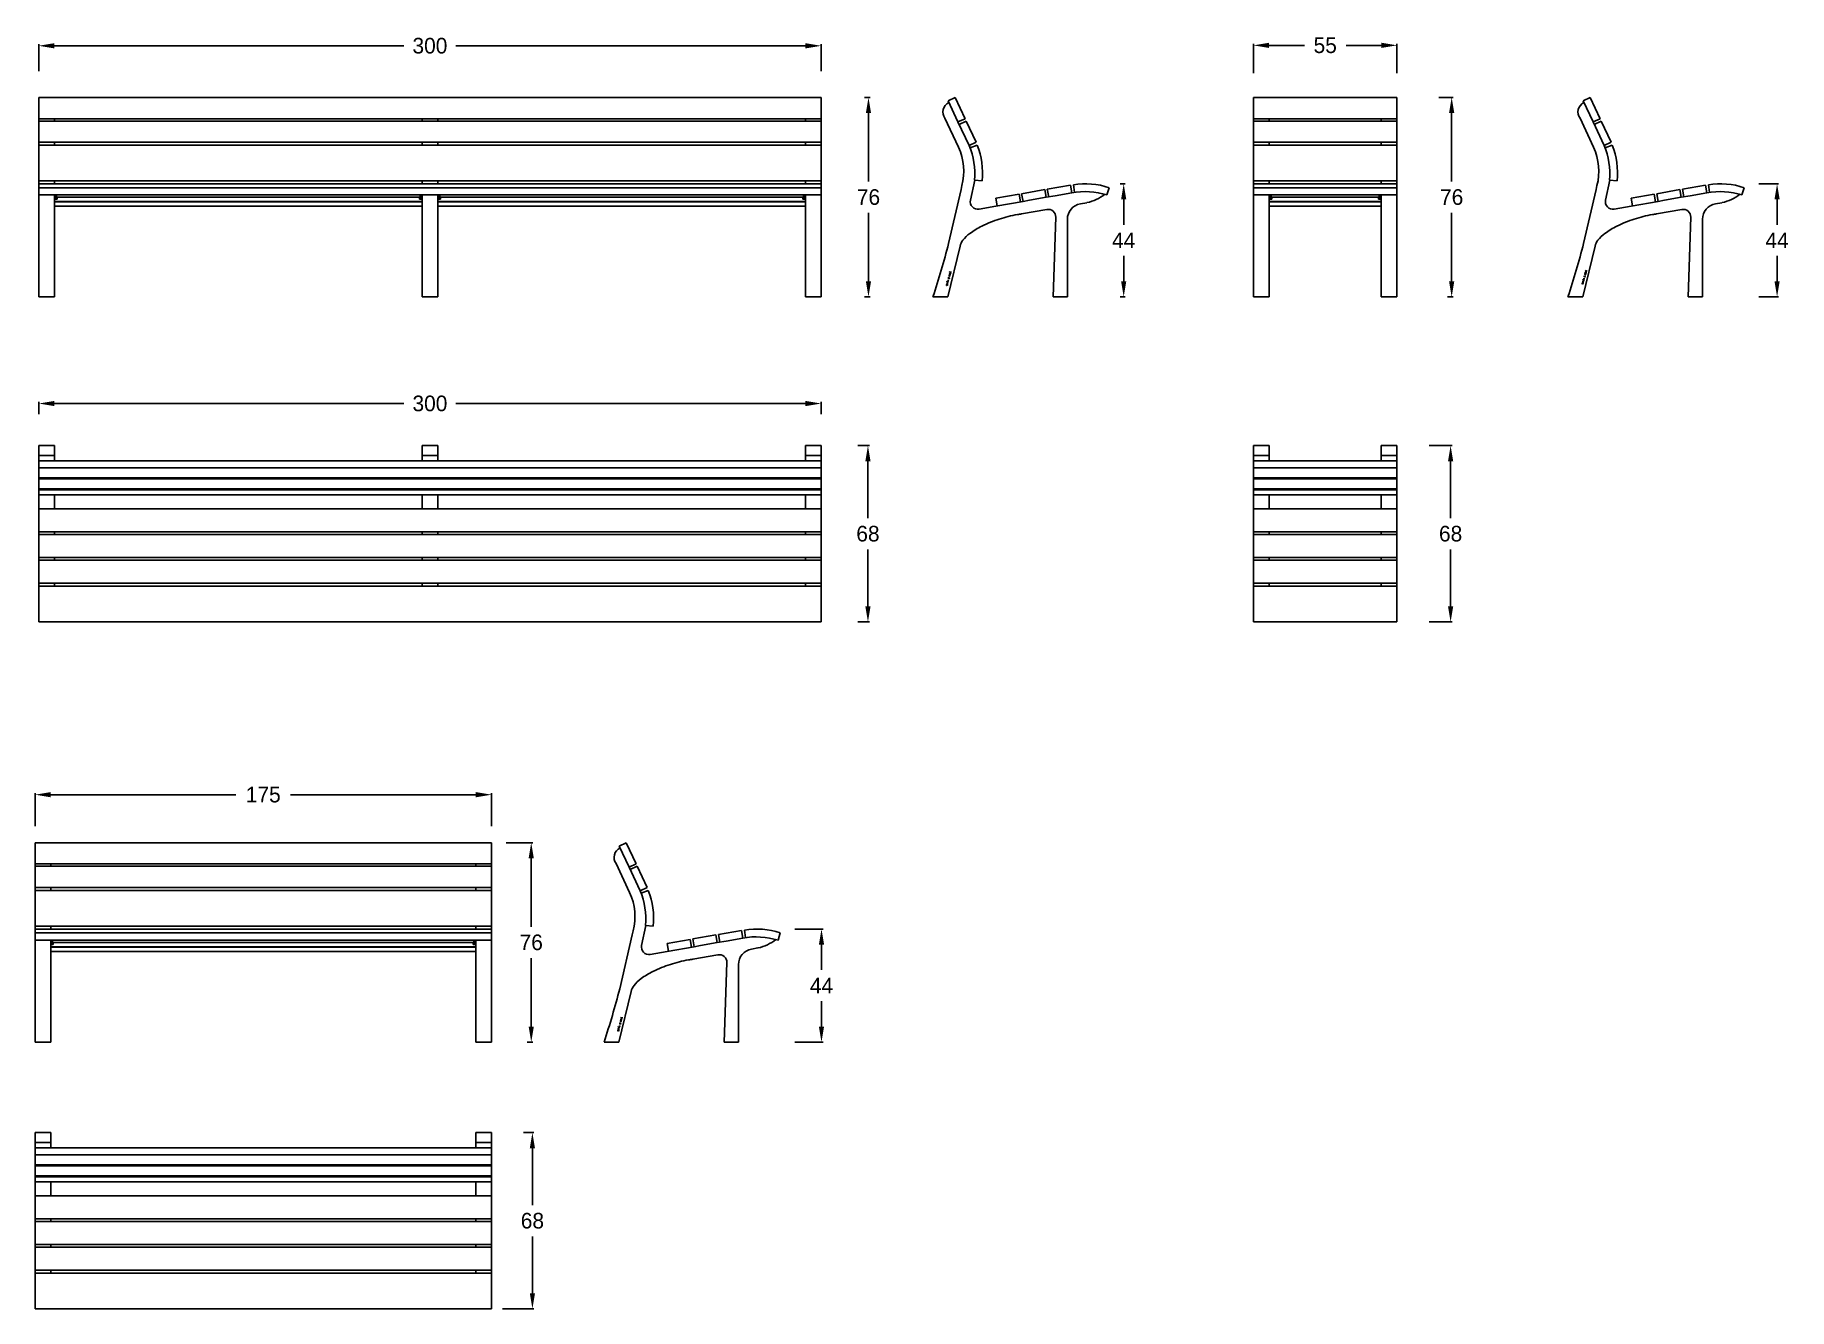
# Model space of a CAD drawing. Extents: x 2457 to 9183, y 786 to 5671.
import ezdxf
from ezdxf.enums import TextEntityAlignment as Align

# ---------------------------------------------------------------- set-up
doc = ezdxf.new("R2010")
doc.units = 0
doc.header["$LTSCALE"] = 125
doc.header["$MEASUREMENT"] = 0
doc.layers.get('0').update_dxf_attribs({"linetype": 'CONTINUOUS'})
doc.layers.get('DEFPOINTS').update_dxf_attribs({"color": 2, "linetype": 'CONTINUOUS'})
for name, color, linetype in [('COTAS', 2, 'CONTINUOUS'), ('DIBUJO', 3, 'CONTINUOUS'), ('TEXTO', 2, 'CONTINUOUS')]:
    doc.layers.add(name, color=color, linetype=linetype)
doc.styles.add('ROMANT', font='romant', dxfattribs={"height": 8})
doc.dimstyles.get("Standard").update_dxf_attribs({"dimtxt": 0.18, "dimasz": 0.18, "dimexe": 0.18, "dimexo": 0.0625, "dimgap": 0.09, "dimtad": 0, "dimtih": 1, "dimtoh": 1, "dimdec": 4, "dimzin": 0, "dimtxsty": 'STANDARD', "dimcen": 0.09, "dimazin": 3, "dimtfac": 1, "dimtdec": 4, "dimtofl": 0, "dimtmove": 0, "dimatfit": 3, "dimtolj": 1, "dimtzin": 0})

# ---------------------------------------------------------------- blocks, each defined once
blk = doc.blocks.new('*D8')
at = {"color": 0, "linetype": 'BYBLOCK'}
for p, q in [((2457.484532, 2637.767982), (2457.484532, 2764.084549)), ((2517.484532, 2758.084549), (3227.484532, 2758.084549)), ((4147.484532, 2758.084549), (3437.484532, 2758.084549)), ((4207.484532, 2637.767982), (4207.484532, 2764.084549))]:
    blk.add_line(p, q, dxfattribs=at)
for points in [[(2517.484532, 2768.084549), (2517.484532, 2748.084549), (2457.484532, 2758.084549)], [(4147.484532, 2768.084549), (4147.484532, 2748.084549), (4207.484532, 2758.084549)]]:
    blk.add_solid(points, dxfattribs=at)
at = {"layer": 'DEFPOINTS', "color": 0, "linetype": 'BYBLOCK'}
for p in [(4207.484532, 2758.084549), (2457.484532, 2634.767982), (4207.484532, 2634.767982)]:
    blk.add_point(p, dxfattribs=at)
at = {"color": 0, "linetype": 'BYBLOCK', "insert": (3332.484532, 2758.084549), "char_height": 60, "attachment_point": 5}
blk.add_mtext('\\A1;175', dxfattribs=at)
blk = doc.blocks.new('*D9')
at = {"color": 0, "linetype": 'BYBLOCK'}
for p, q in [((4263.670526, 2573.989844), (4366.050675, 2573.989844)), ((4360.050675, 2513.989844), (4360.050675, 2251.511434)), ((4360.050675, 1869.033023), (4360.050675, 2131.511434)), ((4344.300675, 1809.033023), (4366.050675, 1809.033023))]:
    blk.add_line(p, q, dxfattribs=at)
for points in [[(4350.050675, 2513.989844), (4370.050675, 2513.989844), (4360.050675, 2573.989844)], [(4350.050675, 1869.033023), (4370.050675, 1869.033023), (4360.050675, 1809.033023)]]:
    blk.add_solid(points, dxfattribs=at)
at = {"layer": 'DEFPOINTS', "color": 0, "linetype": 'BYBLOCK'}
for p in [(4260.670526, 2573.989844), (4341.300675, 1809.033023), (4360.050675, 1809.033023)]:
    blk.add_point(p, dxfattribs=at)
at = {"color": 0, "linetype": 'BYBLOCK', "insert": (4360.050675, 2191.511434), "char_height": 60, "attachment_point": 5}
blk.add_mtext('\\A1;76', dxfattribs=at)
blk = doc.blocks.new('*D10')
at = {"color": 0, "linetype": 'BYBLOCK'}
for p, q in [((5370.839258, 2242.804469), (5479.122411, 2242.804469)), ((5473.122411, 2182.804469), (5473.122411, 2085.918746)), ((5473.122411, 1869.033023), (5473.122411, 1965.918746)), ((5370.839258, 1809.033023), (5479.122411, 1809.033023))]:
    blk.add_line(p, q, dxfattribs=at)
for points in [[(5463.122411, 2182.804469), (5483.122411, 2182.804469), (5473.122411, 2242.804469)], [(5463.122411, 1869.033023), (5483.122411, 1869.033023), (5473.122411, 1809.033023)]]:
    blk.add_solid(points, dxfattribs=at)
at = {"layer": 'DEFPOINTS', "color": 0, "linetype": 'BYBLOCK'}
for p in [(5367.839258, 2242.804469), (5367.839258, 1809.033023), (5473.122411, 1809.033023)]:
    blk.add_point(p, dxfattribs=at)
at = {"color": 0, "linetype": 'BYBLOCK', "insert": (5473.122411, 2025.918746), "char_height": 60, "attachment_point": 5}
blk.add_mtext('\\A1;44', dxfattribs=at)
blk = doc.blocks.new('*D13')
at = {"color": 0, "linetype": 'BYBLOCK'}
for p, q in [((7839.819551, 5431.969853), (7895.585394, 5431.969853)), ((7889.585394, 5371.969853), (7889.585394, 5109.491443)), ((7889.585394, 4727.013032), (7889.585394, 4989.491443)), ((7873.835394, 4667.013032), (7895.585394, 4667.013032))]:
    blk.add_line(p, q, dxfattribs=at)
for points in [[(7879.585394, 5371.969853), (7899.585394, 5371.969853), (7889.585394, 5431.969853)], [(7879.585394, 4727.013032), (7899.585394, 4727.013032), (7889.585394, 4667.013032)]]:
    blk.add_solid(points, dxfattribs=at)
at = {"layer": 'DEFPOINTS', "color": 0, "linetype": 'BYBLOCK'}
for p in [(7836.819551, 5431.969853), (7870.835394, 4667.013032), (7889.585394, 4667.013032)]:
    blk.add_point(p, dxfattribs=at)
at = {"color": 0, "linetype": 'BYBLOCK', "insert": (7889.585394, 5049.491443), "char_height": 60, "attachment_point": 5}
blk.add_mtext('\\A1;76', dxfattribs=at)
blk = doc.blocks.new('*D14')
at = {"color": 0, "linetype": 'BYBLOCK'}
for p, q in [((7129.667816, 5525.402102), (7129.667816, 5637.632315)), ((7189.667816, 5631.632315), (7324.667816, 5631.632315)), ((7619.667816, 5631.632315), (7484.667816, 5631.632315)), ((7679.667816, 5525.402102), (7679.667816, 5637.632315))]:
    blk.add_line(p, q, dxfattribs=at)
for points in [[(7189.667816, 5641.632315), (7189.667816, 5621.632315), (7129.667816, 5631.632315)], [(7619.667816, 5641.632315), (7619.667816, 5621.632315), (7679.667816, 5631.632315)]]:
    blk.add_solid(points, dxfattribs=at)
at = {"layer": 'DEFPOINTS', "color": 0, "linetype": 'BYBLOCK'}
for p in [(7679.667816, 5631.632315), (7129.667816, 5522.402102), (7679.667816, 5522.402102)]:
    blk.add_point(p, dxfattribs=at)
at = {"color": 0, "linetype": 'BYBLOCK', "insert": (7404.667816, 5631.632315), "char_height": 60, "attachment_point": 5}
blk.add_mtext('\\A1;55', dxfattribs=at)
blk = doc.blocks.new('*D12')
at = {"color": 0, "linetype": 'BYBLOCK'}
for p, q in [((8999.114246, 5100.784478), (9075.397277, 5100.784478)), ((9069.397277, 5040.784478), (9069.397277, 4943.898755)), ((9069.397277, 4727.013032), (9069.397277, 4823.898755)), ((8999.114246, 4667.013032), (9075.397277, 4667.013032))]:
    blk.add_line(p, q, dxfattribs=at)
for points in [[(9059.397277, 5040.784478), (9079.397277, 5040.784478), (9069.397277, 5100.784478)], [(9059.397277, 4727.013032), (9079.397277, 4727.013032), (9069.397277, 4667.013032)]]:
    blk.add_solid(points, dxfattribs=at)
at = {"layer": 'DEFPOINTS', "color": 0, "linetype": 'BYBLOCK'}
for p in [(8996.114246, 5100.784478), (8996.114246, 4667.013032), (9069.397277, 4667.013032)]:
    blk.add_point(p, dxfattribs=at)
at = {"color": 0, "linetype": 'BYBLOCK', "insert": (9069.397277, 4883.898755), "char_height": 60, "attachment_point": 5}
blk.add_mtext('\\A1;44', dxfattribs=at)
blk = doc.blocks.new('*D7')
at = {"color": 0, "linetype": 'BYBLOCK'}
for p, q in [((5546.800611, 5431.969853), (5568.550611, 5431.969853)), ((5562.550611, 5371.969853), (5562.550611, 5109.491443)), ((5562.550611, 4727.013032), (5562.550611, 4989.491443)), ((5546.800611, 4667.013032), (5568.550611, 4667.013032))]:
    blk.add_line(p, q, dxfattribs=at)
for points in [[(5552.550611, 5371.969853), (5572.550611, 5371.969853), (5562.550611, 5431.969853)], [(5552.550611, 4727.013032), (5572.550611, 4727.013032), (5562.550611, 4667.013032)]]:
    blk.add_solid(points, dxfattribs=at)
at = {"layer": 'DEFPOINTS', "color": 0, "linetype": 'BYBLOCK'}
for p in [(5543.800611, 5431.969853), (5543.800611, 4667.013032), (5562.550611, 4667.013032)]:
    blk.add_point(p, dxfattribs=at)
at = {"color": 0, "linetype": 'BYBLOCK', "insert": (5562.550611, 5049.491443), "char_height": 60, "attachment_point": 5}
blk.add_mtext('\\A1;76', dxfattribs=at)
blk = doc.blocks.new('*D6')
at = {"color": 0, "linetype": 'BYBLOCK'}
for p, q in [((6402.870214, 5100.784478), (6422.460214, 5100.784478)), ((6416.460214, 5040.784478), (6416.460214, 4943.898755)), ((6416.460214, 4727.013032), (6416.460214, 4823.898755)), ((6402.870214, 4667.013032), (6422.460214, 4667.013032))]:
    blk.add_line(p, q, dxfattribs=at)
for points in [[(6406.460214, 5040.784478), (6426.460214, 5040.784478), (6416.460214, 5100.784478)], [(6406.460214, 4727.013032), (6426.460214, 4727.013032), (6416.460214, 4667.013032)]]:
    blk.add_solid(points, dxfattribs=at)
at = {"layer": 'DEFPOINTS', "color": 0, "linetype": 'BYBLOCK'}
for p in [(6399.870214, 5100.784478), (6399.870214, 4667.013032), (6416.460214, 4667.013032)]:
    blk.add_point(p, dxfattribs=at)
at = {"color": 0, "linetype": 'BYBLOCK', "insert": (6416.460214, 4883.898755), "char_height": 60, "attachment_point": 5}
blk.add_mtext('\\A1;44', dxfattribs=at)
blk = doc.blocks.new('*D5')
at = {"color": 0, "linetype": 'BYBLOCK'}
for p, q in [((2471.56579, 5532.73441), (2471.56579, 5635.912612)), ((2531.56579, 5629.912612), (3871.56579, 5629.912612)), ((5411.56579, 5629.912612), (4071.56579, 5629.912612)), ((5471.56579, 5532.73441), (5471.56579, 5635.912612))]:
    blk.add_line(p, q, dxfattribs=at)
for points in [[(2531.56579, 5639.912612), (2531.56579, 5619.912612), (2471.56579, 5629.912612)], [(5411.56579, 5639.912612), (5411.56579, 5619.912612), (5471.56579, 5629.912612)]]:
    blk.add_solid(points, dxfattribs=at)
at = {"layer": 'DEFPOINTS', "color": 0, "linetype": 'BYBLOCK'}
for p in [(5471.56579, 5629.912612), (2471.56579, 5529.73441), (5471.56579, 5529.73441)]:
    blk.add_point(p, dxfattribs=at)
at = {"color": 0, "linetype": 'BYBLOCK', "insert": (3971.56579, 5629.912612), "char_height": 60, "attachment_point": 5}
blk.add_mtext('\\A1;300', dxfattribs=at)
blk = doc.blocks.new('*D1')
at = {"color": 0, "linetype": 'BYBLOCK'}
for p, q in [((2471.56579, 4217.488642), (2471.56579, 4264.069952)), ((2531.56579, 4258.069952), (3871.56579, 4258.069952)), ((5411.56579, 4258.069952), (4071.56579, 4258.069952)), ((5471.56579, 4217.488642), (5471.56579, 4264.069952))]:
    blk.add_line(p, q, dxfattribs=at)
for points in [[(2531.56579, 4268.069952), (2531.56579, 4248.069952), (2471.56579, 4258.069952)], [(5411.56579, 4268.069952), (5411.56579, 4248.069952), (5471.56579, 4258.069952)]]:
    blk.add_solid(points, dxfattribs=at)
at = {"layer": 'DEFPOINTS', "color": 0, "linetype": 'BYBLOCK'}
for p in [(5471.56579, 4258.069952), (2471.56579, 4214.488642), (5471.56579, 4214.488642)]:
    blk.add_point(p, dxfattribs=at)
at = {"color": 0, "linetype": 'BYBLOCK', "insert": (3971.56579, 4258.069952), "char_height": 60, "attachment_point": 5}
blk.add_mtext('\\A1;300', dxfattribs=at)
blk = doc.blocks.new('*D2')
at = {"color": 0, "linetype": 'BYBLOCK'}
for p, q in [((5555.578571, 4096.664396), (5600.526236, 4096.664396)), ((5594.526236, 4036.664396), (5594.526236, 3818.675759)), ((5594.526236, 3480.687123), (5594.526236, 3698.675759)), ((5555.578571, 3420.687123), (5600.526236, 3420.687123))]:
    blk.add_line(p, q, dxfattribs=at)
for points in [[(5584.526236, 4036.664396), (5604.526236, 4036.664396), (5594.526236, 4096.664396)], [(5584.526236, 3480.687123), (5604.526236, 3480.687123), (5594.526236, 3420.687123)]]:
    blk.add_solid(points, dxfattribs=at)
at = {"layer": 'DEFPOINTS', "color": 0, "linetype": 'BYBLOCK'}
for p in [(5552.578571, 4096.664396), (5552.578571, 3420.687123), (5594.526236, 3420.687123)]:
    blk.add_point(p, dxfattribs=at)
at = {"color": 0, "linetype": 'BYBLOCK', "insert": (5594.526236, 3758.675759), "char_height": 60, "attachment_point": 5}
blk.add_mtext('\\A1;{68}', dxfattribs=at)
blk = doc.blocks.new('*D3')
at = {"color": 0, "linetype": 'BYBLOCK'}
for p, q in [((7802.735816, 4096.664396), (7891.526139, 4096.664396)), ((7885.526139, 4036.664396), (7885.526139, 3818.675759)), ((7885.526139, 3480.687123), (7885.526139, 3698.675759)), ((7802.735816, 3420.687123), (7891.526139, 3420.687123))]:
    blk.add_line(p, q, dxfattribs=at)
for points in [[(7875.526139, 4036.664396), (7895.526139, 4036.664396), (7885.526139, 4096.664396)], [(7875.526139, 3480.687123), (7895.526139, 3480.687123), (7885.526139, 3420.687123)]]:
    blk.add_solid(points, dxfattribs=at)
at = {"layer": 'DEFPOINTS', "color": 0, "linetype": 'BYBLOCK'}
for p in [(7799.735816, 4096.664396), (7799.735816, 3420.687123), (7885.526139, 3420.687123)]:
    blk.add_point(p, dxfattribs=at)
at = {"color": 0, "linetype": 'BYBLOCK', "insert": (7885.526139, 3758.675759), "char_height": 60, "attachment_point": 5}
blk.add_mtext('\\A1;{68}', dxfattribs=at)
blk = doc.blocks.new('*D11')
at = {"color": 0, "linetype": 'BYBLOCK'}
for p, q in [((4330.667781, 1462.103938), (4370.578847, 1462.103938)), ((4364.578847, 1402.103938), (4364.578847, 1184.115302)), ((4364.578847, 846.126666), (4364.578847, 1064.115302)), ((4250.037632, 786.126666), (4370.578847, 786.126666))]:
    blk.add_line(p, q, dxfattribs=at)
for points in [[(4354.578847, 1402.103938), (4374.578847, 1402.103938), (4364.578847, 1462.103938)], [(4354.578847, 846.126666), (4374.578847, 846.126666), (4364.578847, 786.126666)]]:
    blk.add_solid(points, dxfattribs=at)
at = {"layer": 'DEFPOINTS', "color": 0, "linetype": 'BYBLOCK'}
for p in [(4327.667781, 1462.103938), (4247.037632, 786.126666), (4364.578847, 786.126666)]:
    blk.add_point(p, dxfattribs=at)
at = {"color": 0, "linetype": 'BYBLOCK', "insert": (4364.578847, 1124.115302), "char_height": 60, "attachment_point": 5}
blk.add_mtext('\\A1;{68}', dxfattribs=at)

msp = doc.modelspace()

# ---------------------------------------------------------------- linework, layer by layer
at = {"layer": 'DIBUJO'}
for p, q in [((2471.56579, 5431.969853), (5471.56579, 5431.969853)), ((2471.56579, 5431.969853), (2471.56579, 5350.402152)), ((5471.56579, 5431.969853), (5471.56579, 5350.402152)), ((5958.347999, 5419.291305), (5985.537232, 5431.969853)), ((5996.383642, 5337.723604), (5958.347999, 5419.291305)), ((6023.572876, 5350.402152), (5985.537232, 5431.969853)), ((7129.667816, 5431.969853), (7679.667816, 5431.969853)), ((7129.667816, 5431.969853), (7129.667816, 5350.402152)), ((7679.667816, 5431.969853), (7679.667816, 5350.402152)), ((8393.55055, 5419.291305), (8420.739784, 5431.969853)), ((8431.586194, 5337.723604), (8393.55055, 5419.291305)), ((8458.775428, 5350.402152), (8420.739784, 5431.969853)), ((2471.56579, 5350.402152), (5471.56579, 5350.402152)), ((2471.56579, 5350.402152), (2471.56579, 5341.339074)), ((2471.56579, 5341.339074), (5471.56579, 5341.339074)), ((2471.56579, 5341.339074), (2471.56579, 5259.771373)), ((2531.56579, 5350.402152), (2531.56579, 5341.339074)), ((3941.56579, 5350.402152), (3941.56579, 5341.339074)), ((4001.56579, 5350.402152), (4001.56579, 5341.339074)), ((5411.56579, 5350.402152), (5411.56579, 5341.339074)), ((5471.56579, 5350.402152), (5471.56579, 5341.339074)), ((5471.56579, 5341.339074), (5471.56579, 5259.771373)), ((5998.465454, 5240.560046), (5946.540749, 5351.912935)), ((5996.383642, 5337.723604), (6023.572876, 5350.402152)), ((6038.799957, 5247.164864), (5996.53813, 5337.795643)), ((6027.799058, 5341.339074), (6000.609825, 5328.660526)), ((6065.834702, 5259.771373), (6027.799058, 5341.339074)), ((7129.667816, 5350.402152), (7679.667816, 5350.402152)), ((7129.667816, 5350.402152), (7129.667816, 5341.339074)), ((7129.667816, 5341.339074), (7679.667816, 5341.339074)), ((7129.667816, 5341.339074), (7129.667816, 5259.771373)), ((7189.667816, 5350.402152), (7189.667816, 5341.339074)), ((7619.667816, 5350.402152), (7619.667816, 5341.339074)), ((7679.667816, 5350.402152), (7679.667816, 5341.339074)), ((7679.667816, 5341.339074), (7679.667816, 5259.771373)), ((8433.668006, 5240.560046), (8381.743301, 5351.912935)), ((8431.586194, 5337.723604), (8458.775428, 5350.402152)), ((8474.002508, 5247.164864), (8431.740682, 5337.795643)), ((8463.00161, 5341.339074), (8435.812377, 5328.660526)), ((8501.037254, 5259.771373), (8463.00161, 5341.339074)), ((2471.56579, 5259.771373), (5471.56579, 5259.771373)), ((2471.56579, 5259.771373), (2471.56579, 5248.987497)), ((2471.56579, 5248.987497), (5471.56579, 5248.987497)), ((2471.56579, 5248.987497), (2471.56579, 5112.38258)), ((2531.56579, 5259.771373), (2531.56579, 5248.987497)), ((3941.56579, 5259.771373), (3941.56579, 5248.987497)), ((4001.56579, 5259.771373), (4001.56579, 5248.987497)), ((5411.56579, 5259.771373), (5411.56579, 5248.987497)), ((5471.56579, 5259.771373), (5471.56579, 5248.987497)), ((5471.56579, 5248.987497), (5471.56579, 5112.38258)), ((6038.799957, 5247.164864), (6065.834702, 5259.771373)), ((6042.628629, 5238.730912), (6069.948453, 5248.987497)), ((7129.667816, 5259.771373), (7129.667816, 5248.987497)), ((7129.667816, 5259.771373), (7679.667816, 5259.771373)), ((7129.667816, 5248.987497), (7679.667816, 5248.987497)), ((7129.667816, 5248.987497), (7129.667816, 5112.38258)), ((7189.667816, 5259.771373), (7189.667816, 5248.987497)), ((7619.667816, 5259.771373), (7619.667816, 5248.987497)), ((7679.667816, 5259.771373), (7679.667816, 5248.987497)), ((7679.667816, 5248.987497), (7679.667816, 5112.38258)), ((8474.002508, 5247.164864), (8501.037254, 5259.771373)), ((8477.83118, 5238.730912), (8505.151005, 5248.987497)), ((2471.56579, 5112.38258), (5471.56579, 5112.38258)), ((2471.56579, 5112.38258), (2471.56579, 4667.013032)), ((2531.56579, 5112.38258), (2531.56579, 5100.784478)), ((3941.56579, 5112.38258), (3941.56579, 5100.784478)), ((4001.56579, 5112.38258), (4001.56579, 5100.784478)), ((5411.56579, 5112.38258), (5411.56579, 5100.784478)), ((5471.56579, 5112.38258), (5471.56579, 4667.013032)), ((6044.312996, 5038.192765), (6060.5975, 5114.805336)), ((6059.653666, 5114.886625), (6088.727711, 5112.38258)), ((7129.667816, 5112.38258), (7679.667816, 5112.38258)), ((7129.667816, 5112.38258), (7129.667816, 4667.013032)), ((7189.667816, 5112.38258), (7189.667816, 5100.784478)), ((7619.667816, 5112.38258), (7619.667816, 5100.784478)), ((7679.667816, 5112.38258), (7679.667816, 4667.013032)), ((8479.515548, 5038.192765), (8495.800052, 5114.805336)), ((8494.856218, 5114.886625), (8523.930262, 5112.38258)), ((2471.56579, 5100.784478), (5471.56579, 5100.784478)), ((2471.56579, 5085.78534), (5471.56579, 5085.78534)), ((2471.56579, 5057.937065), (5471.56579, 5057.937065)), ((2531.56579, 5057.937065), (2531.56579, 5014.967129)), ((2541.56579, 5052.054384), (2531.56579, 5052.054384)), ((2541.56579, 5045.108457), (2531.56579, 5045.108457)), ((2541.56579, 5052.054384), (2541.56579, 5041.635493)), ((2541.56579, 5048.878848), (3931.56579, 5048.878848)), ((3931.56579, 5052.054384), (3931.56579, 5041.635493)), ((3931.56579, 5052.054384), (3941.56579, 5052.054384)), ((3931.56579, 5045.108457), (3941.56579, 5045.108457)), ((3941.56579, 5057.937065), (3941.56579, 5014.967129)), ((4001.56579, 5057.937065), (4001.56579, 5014.967129)), ((4011.56579, 5052.054384), (4001.56579, 5052.054384)), ((4011.56579, 5045.108457), (4001.56579, 5045.108457)), ((4011.56579, 5052.054384), (4011.56579, 5041.635493)), ((4011.56579, 5048.878848), (5411.56579, 5048.878848)), ((5401.56579, 5052.054384), (5401.56579, 5041.635493)), ((5401.56579, 5052.054384), (5411.56579, 5052.054384)), ((5401.56579, 5045.108457), (5411.56579, 5045.108457)), ((5411.56579, 5057.937065), (5411.56579, 5014.967129)), ((5960.364875, 4872.013032), (6008.138768, 5078.944495)), ((6008.138768, 5078.944495), (6011.513033, 5093.560046)), ((6230.791836, 5061.058263), (6142.159138, 5045.429927)), ((6142.159138, 5045.429927), (6147.368583, 5015.885695)), ((6236.001281, 5031.514031), (6230.791836, 5061.058263)), ((6329.272611, 5078.423081), (6240.639913, 5062.794745)), ((6240.639913, 5062.794745), (6245.849358, 5033.250512)), ((6270.469552, 5037.591717), (6334.482056, 5048.878848)), ((6334.482056, 5048.878848), (6329.272611, 5078.423081)), ((6368.950328, 5054.956535), (6334.482056, 5048.878848)), ((6427.753386, 5095.787899), (6339.120688, 5080.159563)), ((6339.120688, 5080.159563), (6344.330134, 5050.61533)), ((6368.950328, 5054.956535), (6432.962831, 5066.243666)), ((6432.962831, 5066.243666), (6427.753386, 5095.787899)), ((6443.022007, 5068.043674), (6438.903846, 5096.933311)), ((6567.62183, 5057.937065), (6576.342147, 5085.78534)), ((7129.667816, 5100.784478), (7679.667816, 5100.784478)), ((7129.667816, 5085.78534), (7679.667816, 5085.78534)), ((7129.667816, 5057.937065), (7679.667816, 5057.937065)), ((7189.667816, 5057.937065), (7189.667816, 5014.967129)), ((7199.667816, 5052.054384), (7189.667816, 5052.054384)), ((7199.667816, 5045.108457), (7189.667816, 5045.108457)), ((7199.667816, 5052.054384), (7199.667816, 5041.635493)), ((7199.667816, 5048.878848), (7619.667816, 5048.878848)), ((7609.667816, 5052.054384), (7609.667816, 5041.635493)), ((7609.667816, 5052.054384), (7619.667816, 5052.054384)), ((7609.667816, 5045.108457), (7619.667816, 5045.108457)), ((7619.667816, 5057.937065), (7619.667816, 5014.967129)), ((8395.567427, 4872.013032), (8443.341319, 5078.944495)), ((8443.341319, 5078.944495), (8446.715585, 5093.560046)), ((8665.994387, 5061.058263), (8577.36169, 5045.429927)), ((8577.36169, 5045.429927), (8582.571135, 5015.885695)), ((8671.203833, 5031.514031), (8665.994387, 5061.058263)), ((8764.475163, 5078.423081), (8675.842465, 5062.794745)), ((8675.842465, 5062.794745), (8681.05191, 5033.250512)), ((8705.672104, 5037.591717), (8769.684608, 5048.878848)), ((8769.684608, 5048.878848), (8764.475163, 5078.423081)), ((8804.152879, 5054.956535), (8769.684608, 5048.878848)), ((8862.955938, 5095.787899), (8774.32324, 5080.159563)), ((8774.32324, 5080.159563), (8779.532686, 5050.61533)), ((8804.152879, 5054.956535), (8868.165383, 5066.243666)), ((8868.165383, 5066.243666), (8862.955938, 5095.787899)), ((8878.224559, 5068.043674), (8874.106398, 5096.933311)), ((9002.824381, 5057.937065), (9011.544699, 5085.78534)), ((2541.56579, 5041.635493), (2531.56579, 5041.635493)), ((2531.56579, 5033.250512), (3941.56579, 5033.250512)), ((2531.56579, 5031.514031), (3941.56579, 5031.514031)), ((2531.56579, 5014.967129), (3941.56579, 5014.967129)), ((2531.56579, 5014.967129), (2531.56579, 4667.013032)), ((3931.56579, 5041.635493), (3941.56579, 5041.635493)), ((3941.56579, 5014.967129), (3941.56579, 4667.013032)), ((4011.56579, 5041.635493), (4001.56579, 5041.635493)), ((4001.56579, 5033.250512), (5411.56579, 5033.250512)), ((4001.56579, 5031.514031), (5411.56579, 5031.514031)), ((4001.56579, 5014.967129), (4001.56579, 4667.013032)), ((4001.56579, 5014.967129), (5411.56579, 5014.967129)), ((5401.56579, 5041.635493), (5411.56579, 5041.635493)), ((5411.56579, 5014.967129), (5411.56579, 4667.013032)), ((6142.159138, 5014.967129), (6077.715073, 5003.603901)), ((6245.849358, 5033.250512), (6142.159138, 5014.967129)), ((6337.243487, 5002.167499), (6240.490417, 4985.107322)), ((6270.469552, 5037.591717), (6245.849358, 5033.250512)), ((6465.683839, 5023.903847), (6490.304033, 5028.245051)), ((7199.667816, 5041.635493), (7189.667816, 5041.635493)), ((7189.667816, 5033.250512), (7619.667816, 5033.250512)), ((7189.667816, 5031.514031), (7619.667816, 5031.514031)), ((7189.667816, 5014.967129), (7619.667816, 5014.967129)), ((7189.667816, 5014.967129), (7189.667816, 4667.013032)), ((7609.667816, 5041.635493), (7619.667816, 5041.635493)), ((7619.667816, 5014.967129), (7619.667816, 4667.013032)), ((8577.36169, 5014.967129), (8512.917625, 5003.603901)), ((8681.05191, 5033.250512), (8577.36169, 5014.967129)), ((8772.446039, 5002.167499), (8675.692969, 4985.107322)), ((8705.672104, 5037.591717), (8681.05191, 5033.250512)), ((8900.886391, 5023.903847), (8925.506585, 5028.245051)), ((6371.263272, 4972.644518), (6361.10273, 4667.013032)), ((6416.10273, 4964.815382), (6416.10273, 4667.013032)), ((8806.465824, 4972.644518), (8796.305282, 4667.013032)), ((8851.305282, 4964.815382), (8851.305282, 4667.013032)), ((2471.56579, 4667.013032), (2531.56579, 4667.013032)), ((4001.56579, 4667.013032), (3941.56579, 4667.013032)), ((5471.56579, 4667.013032), (5411.56579, 4667.013032)), ((5900.364875, 4667.013032), (5957.364875, 4667.013032)), ((6361.10273, 4667.013032), (6416.10273, 4667.013032)), ((7129.667816, 4667.013032), (7189.667816, 4667.013032)), ((7679.667816, 4667.013032), (7619.667816, 4667.013032)), ((8335.567427, 4667.013032), (8392.567427, 4667.013032)), ((8796.305282, 4667.013032), (8851.305282, 4667.013032)), ((2471.56579, 4096.664396), (2471.56579, 4038.681272)), ((2471.56579, 4096.664396), (2531.56579, 4096.664396)), ((2471.56579, 4058.395595), (2531.56579, 4058.395595)), ((2471.56579, 4038.681272), (5471.56579, 4038.681272)), ((2471.56579, 4038.681272), (2471.56579, 3973.456395)), ((2531.56579, 4096.664396), (2531.56579, 4038.681272)), ((3941.56579, 4096.664396), (3941.56579, 4038.681272)), ((3941.56579, 4096.664396), (4001.56579, 4096.664396)), ((3941.56579, 4058.395595), (4001.56579, 4058.395595)), ((4001.56579, 4096.664396), (4001.56579, 4038.681272)), ((5411.56579, 4096.664396), (5411.56579, 4038.681272)), ((5471.56579, 4096.664396), (5411.56579, 4096.664396)), ((5471.56579, 4058.395595), (5411.56579, 4058.395595)), ((5471.56579, 4096.664396), (5471.56579, 4038.681272)), ((5471.56579, 4038.681272), (5471.56579, 3973.456395)), ((7129.667816, 4096.664396), (7189.667816, 4096.664396)), ((7129.667816, 4096.664396), (7129.667816, 4038.681272)), ((7129.667816, 4058.395595), (7189.667816, 4058.395595)), ((7129.667816, 4038.681272), (7679.667816, 4038.681272)), ((7129.667816, 4038.681272), (7129.667816, 3973.456395)), ((7189.667816, 4096.664396), (7189.667816, 4038.681272)), ((7679.667816, 4096.664396), (7619.667816, 4096.664396)), ((7619.667816, 4096.664396), (7619.667816, 4038.681272)), ((7679.667816, 4058.395595), (7619.667816, 4058.395595)), ((7679.667816, 4096.664396), (7679.667816, 4038.681272)), ((7679.667816, 4038.681272), (7679.667816, 3973.456395)), ((2471.56579, 4011.492038), (5471.56579, 4011.492038)), ((2471.56579, 3973.456395), (5471.56579, 3973.456395)), ((2471.56579, 3973.456395), (2471.56579, 3969.230212)), ((2471.56579, 3969.230212), (5471.56579, 3969.230212)), ((2471.56579, 3969.230212), (2471.56579, 3931.194569)), ((2531.56579, 3973.456395), (2531.56579, 3969.230212)), ((3941.56579, 3973.456395), (3941.56579, 3969.230212)), ((4001.56579, 3973.456395), (4001.56579, 3969.230212)), ((5411.56579, 3973.456395), (5411.56579, 3969.230212)), ((5471.56579, 3973.456395), (5471.56579, 3969.230212)), ((5471.56579, 3969.230212), (5471.56579, 3931.194569)), ((7129.667816, 4011.492038), (7679.667816, 4011.492038)), ((7129.667816, 3973.456395), (7679.667816, 3973.456395)), ((7129.667816, 3973.456395), (7129.667816, 3969.230212)), ((7129.667816, 3969.230212), (7679.667816, 3969.230212)), ((7129.667816, 3969.230212), (7129.667816, 3931.194569)), ((7189.667816, 3973.456395), (7189.667816, 3969.230212)), ((7619.667816, 3973.456395), (7619.667816, 3969.230212)), ((7679.667816, 3973.456395), (7679.667816, 3969.230212)), ((7679.667816, 3969.230212), (7679.667816, 3931.194569)), ((2471.56579, 3931.194569), (5471.56579, 3931.194569)), ((2471.56579, 3931.194569), (2471.56579, 3927.080818)), ((2471.56579, 3927.080818), (5471.56579, 3927.080818)), ((2471.56579, 3927.080818), (2471.56579, 3908.30156)), ((2471.56579, 3908.30156), (5471.56579, 3908.30156)), ((2471.56579, 3908.30156), (2471.56579, 3854.870133)), ((2531.56579, 3931.194569), (2531.56579, 3927.080818)), ((2531.56579, 3908.30156), (2531.56579, 3854.870133)), ((3941.56579, 3931.194569), (3941.56579, 3927.080818)), ((3941.56579, 3908.30156), (3941.56579, 3854.870133)), ((4001.56579, 3931.194569), (4001.56579, 3927.080818)), ((4001.56579, 3908.30156), (4001.56579, 3854.870133)), ((5411.56579, 3931.194569), (5411.56579, 3927.080818)), ((5411.56579, 3908.30156), (5411.56579, 3854.870133)), ((5471.56579, 3931.194569), (5471.56579, 3927.080818)), ((5471.56579, 3927.080818), (5471.56579, 3908.30156)), ((5471.56579, 3908.30156), (5471.56579, 3854.870133)), ((7129.667816, 3931.194569), (7679.667816, 3931.194569)), ((7129.667816, 3931.194569), (7129.667816, 3927.080818)), ((7129.667816, 3927.080818), (7679.667816, 3927.080818)), ((7129.667816, 3927.080818), (7129.667816, 3908.30156)), ((7129.667816, 3908.30156), (7679.667816, 3908.30156)), ((7129.667816, 3908.30156), (7129.667816, 3854.870133)), ((7189.667816, 3931.194569), (7189.667816, 3927.080818)), ((7189.667816, 3908.30156), (7189.667816, 3854.870133)), ((7619.667816, 3931.194569), (7619.667816, 3927.080818)), ((7619.667816, 3908.30156), (7619.667816, 3854.870133)), ((7679.667816, 3931.194569), (7679.667816, 3927.080818)), ((7679.667816, 3927.080818), (7679.667816, 3908.30156)), ((7679.667816, 3908.30156), (7679.667816, 3854.870133)), ((2471.56579, 3854.870133), (5471.56579, 3854.870133)), ((2471.56579, 3854.870133), (2471.56579, 3766.237435)), ((5471.56579, 3854.870133), (5471.56579, 3766.237435)), ((7129.667816, 3854.870133), (7679.667816, 3854.870133)), ((7129.667816, 3854.870133), (7129.667816, 3766.237435)), ((7679.667816, 3854.870133), (7679.667816, 3766.237435)), ((2471.56579, 3766.237435), (5471.56579, 3766.237435)), ((2471.56579, 3766.237435), (2471.56579, 3756.389357)), ((2531.56579, 3766.237435), (2531.56579, 3756.389357)), ((3941.56579, 3766.237435), (3941.56579, 3756.389357)), ((4001.56579, 3766.237435), (4001.56579, 3756.389357)), ((5411.56579, 3766.237435), (5411.56579, 3756.389357)), ((5471.56579, 3766.237435), (5471.56579, 3756.389357)), ((7129.667816, 3766.237435), (7679.667816, 3766.237435)), ((7129.667816, 3766.237435), (7129.667816, 3756.389357)), ((7189.667816, 3766.237435), (7189.667816, 3756.389357)), ((7619.667816, 3766.237435), (7619.667816, 3756.389357)), ((7679.667816, 3766.237435), (7679.667816, 3756.389357)), ((2471.56579, 3756.389357), (5471.56579, 3756.389357)), ((2471.56579, 3756.389357), (2471.56579, 3667.75666)), ((5471.56579, 3756.389357), (5471.56579, 3667.75666)), ((7129.667816, 3756.389357), (7679.667816, 3756.389357)), ((7129.667816, 3756.389357), (7129.667816, 3667.75666)), ((7679.667816, 3756.389357), (7679.667816, 3667.75666)), ((2471.56579, 3667.75666), (2471.56579, 3657.908582)), ((2471.56579, 3667.75666), (5471.56579, 3667.75666)), ((2471.56579, 3657.908582), (5471.56579, 3657.908582)), ((2471.56579, 3657.908582), (2471.56579, 3569.275884)), ((2531.56579, 3667.75666), (2531.56579, 3657.908582)), ((3941.56579, 3667.75666), (3941.56579, 3657.908582)), ((4001.56579, 3667.75666), (4001.56579, 3657.908582)), ((5411.56579, 3667.75666), (5411.56579, 3657.908582)), ((5471.56579, 3667.75666), (5471.56579, 3657.908582)), ((5471.56579, 3657.908582), (5471.56579, 3569.275884)), ((7129.667816, 3667.75666), (7679.667816, 3667.75666)), ((7129.667816, 3667.75666), (7129.667816, 3657.908582)), ((7129.667816, 3657.908582), (7679.667816, 3657.908582)), ((7129.667816, 3657.908582), (7129.667816, 3569.275884)), ((7189.667816, 3667.75666), (7189.667816, 3657.908582)), ((7619.667816, 3667.75666), (7619.667816, 3657.908582)), ((7679.667816, 3667.75666), (7679.667816, 3657.908582)), ((7679.667816, 3657.908582), (7679.667816, 3569.275884)), ((2471.56579, 3569.275884), (5471.56579, 3569.275884)), ((2471.56579, 3569.275884), (2471.56579, 3558.125425)), ((2531.56579, 3569.275884), (2531.56579, 3558.125425)), ((3941.56579, 3569.275884), (3941.56579, 3558.125425)), ((4001.56579, 3569.275884), (4001.56579, 3558.125425)), ((5411.56579, 3569.275884), (5411.56579, 3558.125425)), ((5471.56579, 3569.275884), (5471.56579, 3558.125425)), ((7129.667816, 3569.275884), (7679.667816, 3569.275884)), ((7129.667816, 3569.275884), (7129.667816, 3558.125425)), ((7189.667816, 3569.275884), (7189.667816, 3558.125425)), ((7619.667816, 3569.275884), (7619.667816, 3558.125425)), ((7679.667816, 3569.275884), (7679.667816, 3558.125425)), ((2471.56579, 3558.125425), (5471.56579, 3558.125425)), ((2471.56579, 3558.125425), (2471.56579, 3420.687123)), ((5471.56579, 3558.125425), (5471.56579, 3420.687123)), ((7129.667816, 3558.125425), (7679.667816, 3558.125425)), ((7129.667816, 3558.125425), (7129.667816, 3420.687123)), ((7679.667816, 3558.125425), (7679.667816, 3420.687123)), ((2471.56579, 3420.687123), (5471.56579, 3420.687123)), ((7129.667816, 3420.687123), (7679.667816, 3420.687123)), ((2457.484532, 2573.989844), (4207.484532, 2573.989844)), ((2457.484532, 2573.989844), (2457.484532, 2492.422143)), ((4207.484532, 2573.989844), (4207.484532, 2492.422143)), ((4697.243879, 2561.311296), (4724.433112, 2573.989844)), ((4735.279522, 2479.743595), (4697.243879, 2561.311296)), ((4762.468756, 2492.422143), (4724.433112, 2573.989844)), ((2457.484532, 2492.422143), (4207.484532, 2492.422143)), ((2457.484532, 2492.422143), (2457.484532, 2483.359065)), ((2517.484532, 2492.422143), (2517.484532, 2483.359065)), ((4147.484532, 2492.422143), (4147.484532, 2483.359065)), ((4207.484532, 2492.422143), (4207.484532, 2483.359065)), ((4737.361334, 2382.580037), (4685.436629, 2493.932926)), ((4735.279522, 2479.743595), (4762.468756, 2492.422143)), ((2457.484532, 2483.359065), (4207.484532, 2483.359065)), ((2457.484532, 2483.359065), (2457.484532, 2401.791364)), ((4207.484532, 2483.359065), (4207.484532, 2401.791364)), ((4777.695837, 2389.184856), (4735.43401, 2479.815634)), ((4766.694938, 2483.359065), (4739.505705, 2470.680517)), ((4804.730582, 2401.791364), (4766.694938, 2483.359065)), ((2457.484532, 2401.791364), (4207.484532, 2401.791364)), ((2457.484532, 2401.791364), (2457.484532, 2391.007488)), ((2457.484532, 2391.007488), (4207.484532, 2391.007488)), ((2457.484532, 2391.007488), (2457.484532, 2254.402571)), ((2517.484532, 2401.791364), (2517.484532, 2391.007488)), ((4147.484532, 2401.791364), (4147.484532, 2391.007488)), ((4207.484532, 2401.791364), (4207.484532, 2391.007488)), ((4207.484532, 2391.007488), (4207.484532, 2254.402571)), ((4777.695837, 2389.184856), (4804.730582, 2401.791364)), ((4781.524508, 2380.750903), (4808.844333, 2391.007488)), ((2457.484532, 2254.402571), (4207.484532, 2254.402571)), ((2457.484532, 2254.402571), (2457.484532, 1809.033023)), ((2457.484532, 2242.804469), (4207.484532, 2242.804469)), ((2457.484532, 2227.805331), (4207.484532, 2227.805331)), ((2517.484532, 2254.402571), (2517.484532, 2242.804469)), ((4147.484532, 2254.402571), (4147.484532, 2242.804469)), ((4207.484532, 2254.402571), (4207.484532, 1809.033023)), ((4699.260755, 2014.033023), (4747.034648, 2220.964486)), ((4747.034648, 2220.964486), (4750.408913, 2235.580037)), ((4783.208876, 2180.212756), (4799.49338, 2256.825327)), ((4798.549546, 2256.906616), (4827.623591, 2254.402571)), ((5068.168491, 2220.443072), (4979.535793, 2204.814736)), ((5073.377936, 2190.898839), (5068.168491, 2220.443072)), ((5166.649266, 2237.80789), (5078.016568, 2222.179554)), ((5078.016568, 2222.179554), (5083.226014, 2192.635321)), ((5171.858711, 2208.263657), (5166.649266, 2237.80789)), ((5181.917887, 2210.063666), (5177.799726, 2238.953302)), ((5306.517709, 2199.957056), (5315.238027, 2227.805331)), ((2457.484532, 2199.957056), (4207.484532, 2199.957056)), ((2517.484532, 2199.957056), (2517.484532, 2156.98712)), ((2527.484532, 2194.074375), (2517.484532, 2194.074375)), ((2527.484532, 2187.128448), (2517.484532, 2187.128448)), ((2527.484532, 2183.655485), (2517.484532, 2183.655485)), ((2517.484532, 2175.270503), (4147.484532, 2175.270503)), ((2517.484532, 2173.534022), (4147.484532, 2173.534022)), ((2517.484532, 2156.98712), (4147.484532, 2156.98712)), ((2517.484532, 2156.98712), (2517.484532, 1809.033023)), ((2527.484532, 2194.074375), (2527.484532, 2183.655485)), ((2527.484532, 2190.898839), (4147.484532, 2190.898839)), ((4137.484532, 2194.074375), (4147.484532, 2194.074375)), ((4137.484532, 2194.074375), (4137.484532, 2183.655485)), ((4137.484532, 2187.128448), (4147.484532, 2187.128448)), ((4137.484532, 2183.655485), (4147.484532, 2183.655485)), ((4147.484532, 2199.957056), (4147.484532, 2156.98712)), ((4147.484532, 2156.98712), (4147.484532, 1809.033023)), ((4881.055018, 2156.98712), (4816.610953, 2145.623893)), ((4969.687716, 2203.078254), (4881.055018, 2187.449918)), ((4881.055018, 2187.449918), (4886.264463, 2157.905686)), ((4984.745238, 2175.270503), (4881.055018, 2156.98712)), ((4974.897161, 2173.534022), (4969.687716, 2203.078254)), ((4979.535793, 2204.814736), (4984.745238, 2175.270503)), ((5009.365432, 2179.611708), (4984.745238, 2175.270503)), ((5009.365432, 2179.611708), (5073.377936, 2190.898839)), ((5107.846208, 2196.976526), (5073.377936, 2190.898839)), ((5107.846208, 2196.976526), (5171.858711, 2208.263657)), ((5204.579719, 2165.923838), (5229.199913, 2170.265042)), ((5076.139367, 2144.18749), (4979.386297, 2127.127313)), ((5110.159152, 2114.664509), (5099.99861, 1809.033023)), ((5154.99861, 2106.835373), (5154.99861, 1809.033023)), ((2457.484532, 1809.033023), (2517.484532, 1809.033023)), ((4207.484532, 1809.033023), (4147.484532, 1809.033023)), ((4639.260755, 1809.033023), (4696.260755, 1809.033023)), ((5099.99861, 1809.033023), (5154.99861, 1809.033023)), ((2457.484532, 1462.103938), (2457.484532, 1404.120814)), ((2457.484532, 1462.103938), (2517.484532, 1462.103938)), ((2457.484532, 1423.835138), (2517.484532, 1423.835138)), ((2517.484532, 1462.103938), (2517.484532, 1404.120814)), ((4147.484532, 1462.103938), (4147.484532, 1404.120814)), ((4207.484532, 1462.103938), (4147.484532, 1462.103938)), ((4207.484532, 1423.835138), (4147.484532, 1423.835138)), ((4207.484532, 1462.103938), (4207.484532, 1404.120814)), ((2457.484532, 1404.120814), (4207.484532, 1404.120814)), ((2457.484532, 1404.120814), (2457.484532, 1338.895937)), ((2457.484532, 1376.931581), (4207.484532, 1376.931581)), ((4207.484532, 1404.120814), (4207.484532, 1338.895937)), ((2457.484532, 1338.895937), (4207.484532, 1338.895937)), ((2457.484532, 1338.895937), (2457.484532, 1334.669754)), ((2457.484532, 1334.669754), (4207.484532, 1334.669754)), ((2457.484532, 1334.669754), (2457.484532, 1296.634111)), ((2457.484532, 1296.634111), (4207.484532, 1296.634111)), ((2457.484532, 1296.634111), (2457.484532, 1292.52036)), ((2457.484532, 1292.52036), (4207.484532, 1292.52036)), ((2457.484532, 1292.52036), (2457.484532, 1273.741102)), ((2517.484532, 1338.895937), (2517.484532, 1334.669754)), ((2517.484532, 1296.634111), (2517.484532, 1292.52036)), ((4147.484532, 1338.895937), (4147.484532, 1334.669754)), ((4147.484532, 1296.634111), (4147.484532, 1292.52036)), ((4207.484532, 1338.895937), (4207.484532, 1334.669754)), ((4207.484532, 1334.669754), (4207.484532, 1296.634111)), ((4207.484532, 1296.634111), (4207.484532, 1292.52036)), ((4207.484532, 1292.52036), (4207.484532, 1273.741102)), ((2457.484532, 1273.741102), (4207.484532, 1273.741102)), ((2457.484532, 1273.741102), (2457.484532, 1220.309675)), ((2457.484532, 1220.309675), (4207.484532, 1220.309675)), ((2457.484532, 1220.309675), (2457.484532, 1131.676977)), ((2517.484532, 1273.741102), (2517.484532, 1220.309675)), ((4147.484532, 1273.741102), (4147.484532, 1220.309675)), ((4207.484532, 1273.741102), (4207.484532, 1220.309675)), ((4207.484532, 1220.309675), (4207.484532, 1131.676977)), ((2457.484532, 1131.676977), (4207.484532, 1131.676977)), ((2457.484532, 1131.676977), (2457.484532, 1121.8289)), ((2457.484532, 1121.8289), (4207.484532, 1121.8289)), ((2457.484532, 1121.8289), (2457.484532, 1033.196202)), ((2517.484532, 1131.676977), (2517.484532, 1121.8289)), ((4147.484532, 1131.676977), (4147.484532, 1121.8289)), ((4207.484532, 1131.676977), (4207.484532, 1121.8289)), ((4207.484532, 1121.8289), (4207.484532, 1033.196202)), ((2457.484532, 1033.196202), (4207.484532, 1033.196202)), ((2457.484532, 1033.196202), (2457.484532, 1023.348124)), ((2457.484532, 1023.348124), (4207.484532, 1023.348124)), ((2457.484532, 1023.348124), (2457.484532, 934.715427)), ((2517.484532, 1033.196202), (2517.484532, 1023.348124)), ((4147.484532, 1033.196202), (4147.484532, 1023.348124)), ((4207.484532, 1033.196202), (4207.484532, 1023.348124)), ((4207.484532, 1023.348124), (4207.484532, 934.715427)), ((2457.484532, 934.715427), (4207.484532, 934.715427)), ((2457.484532, 934.715427), (2457.484532, 923.564967)), ((2457.484532, 923.564967), (2457.484532, 786.126666)), ((2457.484532, 923.564967), (4207.484532, 923.564967)), ((2517.484532, 934.715427), (2517.484532, 923.564967)), ((4147.484532, 934.715427), (4147.484532, 923.564967)), ((4207.484532, 934.715427), (4207.484532, 923.564967)), ((4207.484532, 923.564967), (4207.484532, 786.126666)), ((2457.484532, 786.126666), (4207.484532, 786.126666))]:
    msp.add_line(p, q, dxfattribs=at)
for points in [[(3035.58323, 5389.235545, 0.065843)], [(3036.048678, 5389.615212, 0.032842)], [(6240.490417, 4985.107322, 0.014196), (6224.34848, 4982.716924, 0.034702), (6154.646872, 4965.305985, 0.034702), (6088.023194, 4938.422153, 0.04664), (6042.299663, 4910.63216, 0.069651), (6015.329621, 4884.03631, 0.104661)], [(8675.692969, 4985.107322, 0.014196), (8659.551032, 4982.716924, 0.034702), (8589.849424, 4965.305985, 0.034702), (8523.225746, 4938.422153, 0.04664), (8477.502214, 4910.63216, 0.069651), (8450.532173, 4884.03631, 0.104661)], [(4979.386297, 2127.127313, 0.014196), (4963.24436, 2124.736915, 0.034702), (4893.542752, 2107.325976, 0.034702), (4826.919074, 2080.442144, 0.04664), (4781.195543, 2052.652151, 0.069651), (4754.225501, 2026.056301, 0.104661)]]:
    msp.add_lwpolyline(points, format="xyb", dxfattribs=at)
for points in [[(6004.364875, 4861.013032), (5957.364875, 4667.013032)], [(8439.567427, 4861.013032), (8392.567427, 4667.013032)], [(4743.260755, 2003.033023), (4696.260755, 1809.033023)]]:
    msp.add_lwpolyline(points, dxfattribs=at)
for centre, radius, start, end in [((5978.633675, 5375.788531), 40, 115, 216.647476), ((8413.836227, 5375.788531), 40, 115, 216.647476), ((5777.701629, 5139.218678), 283, 355.067677, 22.465921), ((5807.422109, 5143.304392), 283, 353.72709, 21.927838), ((8212.904181, 5139.218678), 283, 355.067677, 22.465921), ((8242.624661, 5143.304392), 283, 353.72709, 21.927838), ((5803.838981, 5149.206141), 215, 345, 25.144453), ((8239.041533, 5149.206141), 215, 345, 25.144453), ((6483.007232, 4787.882682), 283, 72.602959, 100.191776), ((6485.432643, 4817.784478), 283, 71.262371, 99.463119), ((6456.527957, 5189.794947), 165.024271, 282.107914, 308.405483), ((8918.209784, 4787.882682), 283, 72.602959, 100.191776), ((8920.635195, 4817.784478), 283, 71.262371, 99.463119), ((8891.730509, 5189.794947), 165.024271, 282.107914, 308.405483), ((6072.679276, 5032.163326), 29, 168, 280), ((6342.279284, 4973.608074), 29, 358.095936, 100), ((6476.10273, 4964.815382), 60, 100, 180), ((8507.881828, 5032.163326), 29, 168, 280), ((8777.481836, 4973.608074), 29, 358.095936, 100), ((8911.305282, 4964.815382), 60, 100, 180), ((3079.802375, 5603.824008), 2972.067903, 341.626804, 345.745491), ((6050.711362, 4853.063297), 47.023346, 138.801247, 170.26687), ((5515.004927, 5603.824008), 2972.067903, 341.626804, 345.745491), ((8485.913914, 4853.063297), 47.023346, 138.801247, 170.26687), ((4717.529555, 2517.808522), 40, 115, 216.647476), ((4542.734861, 2291.226132), 215, 345, 25.144453), ((4516.597509, 2281.238669), 283, 355.067677, 22.465921), ((4546.317989, 2285.324383), 283, 353.72709, 21.927838), ((5224.328523, 1959.804469), 283, 71.262371, 99.463119), ((4811.575156, 2174.183317), 29, 168, 280), ((5214.99861, 2106.835373), 60, 100, 180), ((5221.903112, 1929.902673), 283, 72.602959, 100.191776), ((5195.423837, 2331.814938), 165.024271, 282.107914, 308.405483), ((5081.175164, 2115.628065), 29, 358.095936, 100), ((4789.607242, 1995.083288), 47.023346, 138.801247, 170.26687), ((1818.698255, 2745.843999), 2972.067903, 341.626804, 345.745491)]:
    msp.add_arc(centre, radius, start, end, dxfattribs=at)

# ---------------------------------------------------------------- texts
at = {"layer": 'TEXTO', "color": 1, "style": 'ROMANT'}
for p in [(5963.38143, 4736.811351), (8401.516513, 4742.647191), (4703.043744, 1877.997403)]:
    msp.add_text('SANTA & COLE', height=5.782437, rotation=74.414674, dxfattribs=at).set_placement(p, align=Align.CENTER)

# ---------------------------------------------------------------- dimensions: what is measured, and where the dimension line sits
at = {"layer": 'COTAS'}
for base, p1, p2, text, picture, middle in [((5471.56579, 5629.912612), (2471.56579, 5529.73441), (5471.56579, 5529.73441), '300', '*D5', (3971.56579, 5629.912612)), ((7679.667816, 5631.632315), (7129.667816, 5522.402102), (7679.667816, 5522.402102), '55', '*D14', (7404.667816, 5631.632315)), ((5471.56579, 4258.069952), (2471.56579, 4214.488642), (5471.56579, 4214.488642), '300', '*D1', (3971.56579, 4258.069952)), ((4207.484532, 2758.084549), (2457.484532, 2634.767982), (4207.484532, 2634.767982), '175', '*D8', (3332.484532, 2758.084549))]:
    dim = msp.add_linear_dim(base=base, p1=p1, p2=p2, text=text, dimstyle='STANDARD', override={"dimscale": 30, "dimtxt": 2, "dimasz": 2, "dimexe": 0.2, "dimexo": 0.1, "dimgap": 1, "dimdec": 1, "dimcen": 1}, dxfattribs=at)
    dim.commit()
    dim.dimension.update_dxf_attribs({"geometry": picture, "text_midpoint": middle})
for base, p1, p2, text, picture, middle, set_off in [((5653.259523, 4667.013032), (5634.509523, 5431.969853), (5634.509523, 4667.013032), '76', '*D7', (5562.550611, 5049.491443), (90.708913, 0)), ((6631.893843, 4667.013032), (6615.303843, 5100.784478), (6615.303843, 4667.013032), '44', '*D6', (6631.893843, 4883.898755), (215.433629, 0)), ((5651.219306, 3420.687123), (5609.271641, 4096.664396), (5609.271641, 3420.687123), '{68}', '*D2', (5651.219306, 3758.675759), (56.693071, 0))]:
    dim = msp.add_linear_dim(base=base, p1=p1, p2=p2, angle=90, text=text, dimstyle='STANDARD', override={"dimscale": 30, "dimtxt": 2, "dimasz": 2, "dimexe": 0.2, "dimexo": 0.1, "dimgap": 1, "dimdec": 1, "dimcen": 1}, dxfattribs=at)
    dim.commit()
    dim.dimension.update_dxf_attribs({"geometry": picture, "text_midpoint": middle, "insert": set_off})
for base, p1, p2, text, picture, middle in [((7889.585394, 4667.013032), (7836.819551, 5431.969853), (7870.835394, 4667.013032), '76', '*D13', (7889.585394, 5049.491443)), ((7885.526139, 3420.687123), (7799.735816, 4096.664396), (7799.735816, 3420.687123), '{68}', '*D3', (7885.526139, 3758.675759)), ((4360.050675, 1809.033023), (4260.670526, 2573.989844), (4341.300675, 1809.033023), '76', '*D9', (4360.050675, 2191.511434)), ((4364.578847, 786.126666), (4327.667781, 1462.103938), (4247.037632, 786.126666), '{68}', '*D11', (4364.578847, 1124.115302))]:
    dim = msp.add_linear_dim(base=base, p1=p1, p2=p2, angle=90, text=text, dimstyle='STANDARD', override={"dimscale": 30, "dimtxt": 2, "dimasz": 2, "dimexe": 0.2, "dimexo": 0.1, "dimgap": 1, "dimdec": 1, "dimcen": 1}, dxfattribs=at)
    dim.commit()
    dim.dimension.update_dxf_attribs({"geometry": picture, "text_midpoint": middle})
dim = msp.add_linear_dim(base=(9137.428961, 4667.013032), p1=(9064.14593, 5100.784478), p2=(9064.14593, 4667.013032), angle=90, text='44', dimstyle='STANDARD', override={"dimscale": 30, "dimtxt": 2, "dimasz": 2, "dimexe": 0.2, "dimexo": 0.1, "dimgap": 1, "dimdec": 1, "dimcen": 1}, dxfattribs=at)
dim.commit()
dim.dimension.update_dxf_attribs({"geometry": '*D12', "text_midpoint": (9137.428961, 4883.898755), "dimtype": 160, "insert": (68.031685, 0)})
dim = msp.add_linear_dim(base=(5473.122411, 1809.033023), p1=(5367.839258, 2242.804469), p2=(5367.839258, 1809.033023), angle=90, text='44', dimstyle='STANDARD', override={"dimscale": 30, "dimtxt": 2, "dimasz": 2, "dimexe": 0.2, "dimexo": 0.1, "dimgap": 1, "dimdec": 1, "dimcen": 1}, dxfattribs=at)
dim.commit()
dim.dimension.update_dxf_attribs({"geometry": '*D10', "text_midpoint": (5473.122411, 2025.918746), "dimtype": 160})

doc.saveas('drawing.dxf')
